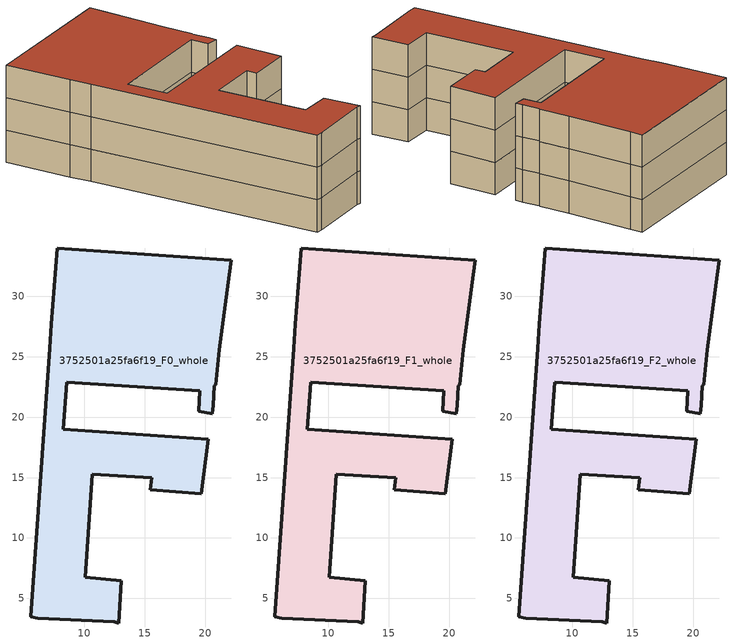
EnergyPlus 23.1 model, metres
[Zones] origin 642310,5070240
3752501a25fa6f19_F0_whole
 floor ground (EU_floor_Construction): 22.16,32.98 21.96,31.78 21.16,25.58 20.86,22.68 20.76,22.58 20.66,20.98 20.56,20.28 19.46,20.48 19.56,22.18 8.55,22.88 8.25,18.98 20.26,18.17 19.66,13.67 15.45,13.97 15.55,14.97 10.65,15.27 10.05,6.77 13.05,6.47 12.85,2.96 12.45,3.07 6.14,3.37 5.54,3.47 7.15,25.68 7.25,27.68 7.75,33.99 z0
 wall outside (EU_wall_Construction): 7.25,27.68 7.15,25.68 5.54,3.47 6.14,3.37 12.45,3.07 12.85,2.96 13.05,6.47 10.05,6.77 10.65,15.27 15.55,14.97 15.45,13.97 19.66,13.67 20.26,18.17 8.25,18.98 8.55,22.88 19.56,22.18 19.46,20.48 20.56,20.28 20.66,20.98 20.76,22.58 20.86,22.68 21.16,25.58 21.96,31.78 22.16,32.98 7.75,33.99 7.25,27.68 z0:3
3752501a25fa6f19_F1_whole
 floor to 3752501a25fa6f19_F0_whole (EU_floor_Construction): 22.16,32.98 21.96,31.78 21.16,25.58 20.86,22.68 20.76,22.58 20.66,20.98 20.56,20.28 19.46,20.48 19.56,22.18 8.55,22.88 8.25,18.98 20.26,18.17 19.66,13.67 15.45,13.97 15.55,14.97 10.65,15.27 10.05,6.77 13.05,6.47 12.85,2.96 12.45,3.07 6.14,3.37 5.54,3.47 7.15,25.68 7.25,27.68 7.75,33.99 z3
 wall outside (EU_wall_Construction): 7.25,27.68 7.15,25.68 5.54,3.47 6.14,3.37 12.45,3.07 12.85,2.96 13.05,6.47 10.05,6.77 10.65,15.27 15.55,14.97 15.45,13.97 19.66,13.67 20.26,18.17 8.25,18.98 8.55,22.88 19.56,22.18 19.46,20.48 20.56,20.28 20.66,20.98 20.76,22.58 20.86,22.68 21.16,25.58 21.96,31.78 22.16,32.98 7.75,33.99 7.25,27.68 z3:6
3752501a25fa6f19_F2_whole
 floor to 3752501a25fa6f19_F1_whole (EU_floor_Construction): 22.16,32.98 21.96,31.78 21.16,25.58 20.86,22.68 20.76,22.58 20.66,20.98 20.56,20.28 19.46,20.48 19.56,22.18 8.55,22.88 8.25,18.98 20.26,18.17 19.66,13.67 15.45,13.97 15.55,14.97 10.65,15.27 10.05,6.77 13.05,6.47 12.85,2.96 12.45,3.07 6.14,3.37 5.54,3.47 7.15,25.68 7.25,27.68 7.75,33.99 z6
 wall outside (EU_wall_Construction): 7.25,27.68 7.15,25.68 5.54,3.47 6.14,3.37 12.45,3.07 12.85,2.96 13.05,6.47 10.05,6.77 10.65,15.27 15.55,14.97 15.45,13.97 19.66,13.67 20.26,18.17 8.25,18.98 8.55,22.88 19.56,22.18 19.46,20.48 20.56,20.28 20.66,20.98 20.76,22.58 20.86,22.68 21.16,25.58 21.96,31.78 22.16,32.98 7.75,33.99 7.25,27.68 z6:9
 roof outside (EU_roof_Construction): 12.85,2.96 13.05,6.47 10.05,6.77 10.65,15.27 15.55,14.97 15.45,13.97 19.66,13.67 20.26,18.17 8.25,18.98 8.55,22.88 19.56,22.18 19.46,20.48 20.56,20.28 20.66,20.98 20.76,22.58 20.86,22.68 21.16,25.58 21.96,31.78 22.16,32.98 7.75,33.99 7.25,27.68 7.15,25.68 5.54,3.47 6.14,3.37 12.45,3.07 z9
[Building]
EU S2 Campaign: North Axis=0; Terrain=City; Solar Distribution=FullExterior
[Site:Location]
Lyon-Bron: Latitude=45.75; Longitude=5; Time Zone=1; Elevation=198
[SizingPeriod:WeatherFileDays]
AnnualSizingPeriod: Begin Month=1; Begin Day of Month=1; End Month=12; End Day of Month=31; Day of Week for Start Day=Monday; Use Weather File Daylight Saving Period=No; Use Weather File Rain and Snow Indicators=No
[MATERIAL]
EU_InternalMass_Material: Roughness=MediumRough; Thickness=0.1; Conductivity=1; Density=1800; Specific Heat=900; Thermal Absorptance=0.9; Solar Absorptance=0.7; Visible Absorptance=0.7
[MATERIAL:NOMASS] Roughness=MediumRough; Thermal Absorptance=0.9; Solar Absorptance=0.7; Visible Absorptance=0.7
Name | Thermal Resistance
EU_wall_NoMass | 0.87146
EU_roof_NoMass | 0.842276
EU_floor_NoMass | 0.496999
[CONSTRUCTION]
EU_wall_Construction: EU_wall_NoMass
EU_roof_Construction: EU_roof_NoMass
EU_floor_Construction: EU_floor_NoMass
EU_InternalMass_Construction: EU_InternalMass_Material
[ZONE] Type=1; Multiplier=1; Ceiling Height=autocalculate; Floor Area=autocalculate; Part of Total Floor Area=Yes
Name | Volume
3752501a25fa6f19_F0_whole | 833.128
3752501a25fa6f19_F1_whole; 3752501a25fa6f19_F2_whole | 833.131
[INTERNALMASS] Construction=EU_InternalMass_Construction; Surface Area=277.71
Name | Zone or ZoneList
3752501a25fa6f19_F0_whole_EU_InternalMass | 3752501a25fa6f19_F0_whole
3752501a25fa6f19_F1_whole_EU_InternalMass | 3752501a25fa6f19_F1_whole
3752501a25fa6f19_F2_whole_EU_InternalMass | 3752501a25fa6f19_F2_whole
[OTHEREQUIPMENT] Fuel Type=Electricity; Design Level Calculation Method=Watts/Area; Power per Zone Floor Area=1; Fraction Latent=0; Fraction Radiant=0; Fraction Lost=0; Carbon Dioxide Generation Rate=0; EndUse Subcategory=EU_Step8_InternalGains
Name | Zone or ZoneList or Space or SpaceList | Schedule
EU_Step8_InternalGain_3752501a25fa6f19_F0_whole_f000 | 3752501a25fa6f19_F0_whole | EU_Step8_GainSchedule_3752501a25fa6f19_F0_whole_f000
EU_Step8_InternalGain_3752501a25fa6f19_F1_whole_f000 | 3752501a25fa6f19_F1_whole | EU_Step8_GainSchedule_3752501a25fa6f19_F1_whole_f000
EU_Step8_InternalGain_3752501a25fa6f19_F2_whole_f000 | 3752501a25fa6f19_F2_whole | EU_Step8_GainSchedule_3752501a25fa6f19_F2_whole_f000
[ZONEVENTILATION:DESIGNFLOWRATE] Schedule=EU_AlwaysOn; Design Flow Rate Calculation Method=AirChanges/Hour; Air Changes per Hour=0.425; Ventilation Type=Natural; Fan Pressure Rise=0; Fan Total Efficiency=1; Constant Term Coefficient=1; Temperature Term Coefficient=0; Velocity Term Coefficient=0; Velocity Squared Term Coefficient=0; Minimum Indoor Temperature=-100; Maximum Indoor Temperature=100; Delta Temperature=-100; Minimum Outdoor Temperature=-100; Maximum Outdoor Temperature=100; Maximum Wind Speed=40
Name | Zone or ZoneList or Space or SpaceList
EU_ConstantAir_3752501a25fa6f19_F0_whole | 3752501a25fa6f19_F0_whole
EU_ConstantAir_3752501a25fa6f19_F1_whole | 3752501a25fa6f19_F1_whole
EU_ConstantAir_3752501a25fa6f19_F2_whole | 3752501a25fa6f19_F2_whole
[HVACTEMPLATE:THERMOSTAT] Constant Heating Setpoint=20; Constant Cooling Setpoint=50
EU_HeatOnly_3752501a25fa6f19_F0_whole; EU_HeatOnly_3752501a25fa6f19_F1_whole; EU_HeatOnly_3752501a25fa6f19_F2_whole
[HVACTEMPLATE:ZONE:IDEALLOADSAIRSYSTEM] System Availability Schedule=EU_AlwaysOn; Maximum Heating Supply Air Temperature=50; Minimum Cooling Supply Air Temperature=13; Maximum Heating Supply Air Humidity Ratio=0.0156; Minimum Cooling Supply Air Humidity Ratio=0.0077; Heating Limit=NoLimit; Cooling Limit=NoLimit; Heating Availability Schedule=EU_AlwaysOn; Cooling Availability Schedule=EU_CoolingOff; Dehumidification Control Type=ConstantSensibleHeatRatio; Cooling Sensible Heat Ratio=0.7; Dehumidification Setpoint=60; Humidification Control Type=None; Humidification Setpoint=30; Outdoor Air Method=None; Outdoor Air Flow Rate per Person=0.00944; Outdoor Air Flow Rate per Zone Floor Area=0; Outdoor Air Flow Rate per Zone=0; Demand Controlled Ventilation Type=None; Outdoor Air Economizer Type=NoEconomizer; Heat Recovery Type=None; Sensible Heat Recovery Effectiveness=0.7; Latent Heat Recovery Effectiveness=0.65
Name | Template Thermostat
3752501a25fa6f19_F0_whole | EU_HeatOnly_3752501a25fa6f19_F0_whole
3752501a25fa6f19_F1_whole | EU_HeatOnly_3752501a25fa6f19_F1_whole
3752501a25fa6f19_F2_whole | EU_HeatOnly_3752501a25fa6f19_F2_whole
[SIZING:ZONE] Zone Cooling Design Supply Air Temperature Input Method=SupplyAirTemperature; Zone Cooling Design Supply Air Temperature=13; Zone Heating Design Supply Air Temperature Input Method=SupplyAirTemperature; Zone Heating Design Supply Air Temperature=50; Zone Cooling Design Supply Air Humidity Ratio=0.008; Zone Heating Design Supply Air Humidity Ratio=0.008; Cooling Design Air Flow Method=DesignDay; Cooling Design Air Flow Rate=0; Cooling Minimum Air Flow per Zone Floor Area=0.000762; Cooling Minimum Air Flow=0; Cooling Minimum Air Flow Fraction=0.2; Heating Design Air Flow Method=DesignDay; Heating Design Air Flow Rate=0; Heating Maximum Air Flow per Zone Floor Area=0.002032; Heating Maximum Air Flow=0.141576; Heating Maximum Air Flow Fraction=0.3; Account for Dedicated Outdoor Air System=No; Dedicated Outdoor Air System Control Strategy=NeutralSupplyAir; Dedicated Outdoor Air Low Setpoint Temperature for Design=autosize; Dedicated Outdoor Air High Setpoint Temperature for Design=autosize; Zone Load Sizing Method=Sensible Load Only No Latent Load; Zone Latent Cooling Design Supply Air Humidity Ratio Input Method=HumidityRatioDifference; Zone Cooling Design Supply Air Humidity Ratio Difference=0.005; Zone Latent Heating Design Supply Air Humidity Ratio Input Method=HumidityRatioDifference; Zone Humidification Design Supply Air Humidity Ratio Difference=0.005
3752501a25fa6f19_F0_whole; 3752501a25fa6f19_F1_whole; 3752501a25fa6f19_F2_whole
[SCHEDULE:CONSTANT]
Name | Hourly Value
EU_AlwaysOn | 1
EU_CoolingOff | 0
[SCHEDULE:FILE] Column Number=1; Rows to Skip at Top=0; Number of Hours of Data=8760; Column Separator=Comma; Interpolate to Timestep=No; Minutes per Item=60; Adjust Schedule for Daylight Savings=Yes
Name | File
EU_Step8_GainSchedule_3752501a25fa6f19_F0_whole_f000 | C:\Users\o_iseri\Desktop\OpenUBEM\openubem\outputs\eu_evidence\EU-11\FR-LYO-HAUTCOEURPENTES\idfs\3752501a25fa6f19\3752501a25fa6f19_F0_whole_f000_gain.csv
EU_Step8_GainSchedule_3752501a25fa6f19_F1_whole_f000 | C:\Users\o_iseri\Desktop\OpenUBEM\openubem\outputs\eu_evidence\EU-11\FR-LYO-HAUTCOEURPENTES\idfs\3752501a25fa6f19\3752501a25fa6f19_F1_whole_f000_gain.csv
EU_Step8_GainSchedule_3752501a25fa6f19_F2_whole_f000 | C:\Users\o_iseri\Desktop\OpenUBEM\openubem\outputs\eu_evidence\EU-11\FR-LYO-HAUTCOEURPENTES\idfs\3752501a25fa6f19\3752501a25fa6f19_F2_whole_f000_gain.csv
